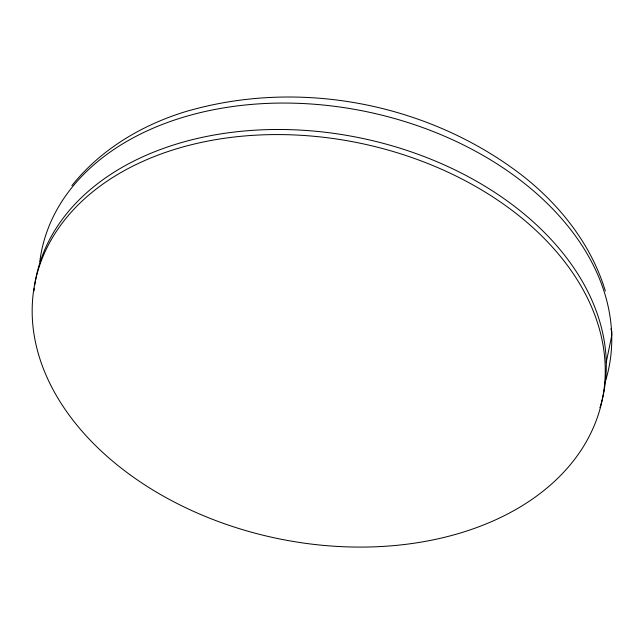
<?xml version="1.0" encoding="UTF-8"?>
<svg xmlns="http://www.w3.org/2000/svg" width="644" height="644" viewBox="0 0 644 644"><rect width="100%" height="100%" fill="white"/><g stroke="black" fill="none" stroke-linecap="round" stroke-linejoin="round"><path stroke-width="0.97" d="M606.262 362.113L611.736 335.677L611.8 331.306L610.826 328.923M71.854 185.681C101.358 148.571 143.934 123.761 189.062 110.591L191.622 109.931C303.654 79.115 429.685 104.425 521.753 175.112L523.765 176.673C560.924 206.128 591.506 245.227 605.352 291.007M34.696 285.284A289.623 201.918 11.7 0 1 364.432 138.814A289.623 201.918 11.7 0 1 599.926 407.757M33.979 291.016A289.623 201.918 11.7 0 1 34.309 288.142M39.783 261.714A289.623 201.918 11.7 0 1 368.561 112.096A289.623 201.918 11.7 0 1 605.11 382.246M129.629 474.467A289.623 201.918 11.7 0 0 599.709 410.075A289.623 201.918 11.7 0 0 226.777 137.953A289.623 201.918 11.7 0 0 129.629 474.467"/></g></svg>
